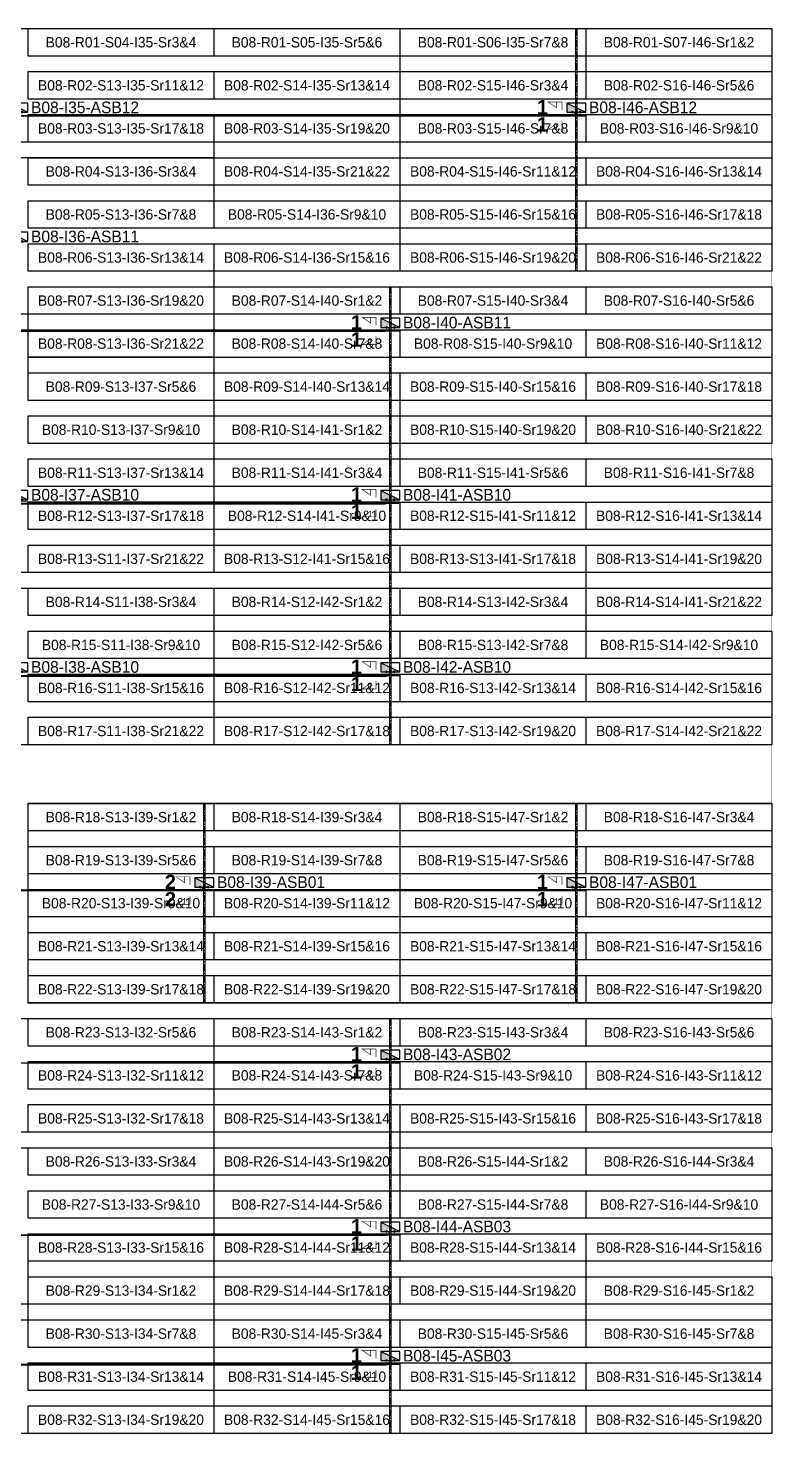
# Model space of a CAD drawing. Header units: metres. Extents: x 531791 to 532310, y 2674519 to 2674764.
# Drawn here: x 532180.2 to 532309.7, y 2674519.2 to 2674764.2 of the extents above; entities that cross this region are included whole.
import ezdxf
from ezdxf.enums import TextEntityAlignment as Align

# ---------------------------------------------------------------- set-up
doc = ezdxf.new("R2010")
doc.units = ezdxf.units.M
doc.header["$MEASUREMENT"] = 0
doc.linetypes.add('CENTER', pattern=[2, 1.25, -0.25, 0.25, -0.25])
doc.layers.add('Boundary-12.5 MW Block', color=6, linetype='Continuous', lineweight=9)
doc.layers.add('PILE', color=1, linetype='Continuous', lineweight=15)
for name, color, linetype in [('DC Trench BL-08', 40, 'Continuous'), ('E-Inverter Grouping', 2, 'Continuous'), ('Inverter Block-08', 7, 'Continuous'), ('LT Cable(AG) INV to LT Panel BL-08', 2, 'Continuous'), ('Messenger Wire-BL01 (Master Path)', 30, 'Continuous'), ('Messenger Wire-Bl01 (MW Path)', 191, 'Continuous'), ('MMS Table Block-08', 8, 'Continuous'), ('Plan Line - DC BL-08', 40, 'Continuous'), ('Section Marking BL-08', 2, 'Continuous')]:
    doc.layers.add(name, color=color, linetype=linetype)
doc.styles.add('BoldTextStyle', font='arialbd.ttf')
doc.styles.get("Standard").update_dxf_attribs({"font": 'Adani Regular.ttf'})

# ---------------------------------------------------------------- blocks, each defined once
blk = doc.blocks.new('MMS Table (32.292 x 4.788)')
at = {"color": 0}
blk.add_lwpolyline([(0, -0.002), (0, 4.786), (32.292, 4.786), (32.292, -0.002)], close=True, dxfattribs=at)
at = {"color": 7}
blk.add_attdef('ID1', text='', height=1.8, dxfattribs=at).set_placement((16.146, 2.392), align=Align.MIDDLE_CENTER)
blk = doc.blocks.new('Inverter Block')
h = blk.add_hatch(color=0)
h.dxf.hatch_style = 1
h.paths.add_polyline_path([(-1.46, 2.27), (-1.46, 0.85), (1.46, 0.85)])
at = {"color": 0}
blk.add_lwpolyline([(1.46, 2.27), (-1.46, 2.27), (-1.46, 0.85), (1.46, 0.85)], close=True, dxfattribs=at)
blk.add_lwpolyline([(-1.46, 2.27), (1.46, 0.85)], dxfattribs=at)
at = {"layer": 'PILE'}
for centre in [(-0.61, 0.85), (0.61, 0.85)]:
    blk.add_circle(centre, 0.156, dxfattribs=at)
at = {"color": 7}
blk.add_attdef('ID', (-1.46, 3.01), '', height=1.8, dxfattribs=at)

msp = doc.modelspace()

# ---------------------------------------------------------------- linework, layer by layer
at = {"layer": 'Boundary-12.5 MW Block', "const_width": 0.05}
msp.add_lwpolyline([(531791.49, 2674756.58), (532083.02, 2674756.58), (532083.02, 2674764.08), (532309.66, 2674764.08), (532309.66, 2674519.29), (531791.49, 2674519.29)], close=True, dxfattribs=at)
at = {"layer": 'DC Trench BL-08', "color": 40, "const_width": 0.15}
for points in [[(532275.78, 2674764.08), (532275.48, 2674764.08), (532275.48, 2674721.79), (532275.78, 2674721.79)], [(532243.39, 2674719.08), (532243.09, 2674719.08), (532243.09, 2674639.29), (532243.39, 2674639.29)], [(532210.99, 2674629.08), (532210.69, 2674629.08), (532210.69, 2674594.29), (532210.99, 2674594.29)], [(532275.78, 2674629.08), (532275.48, 2674629.08), (532275.48, 2674594.29), (532275.78, 2674594.29)], [(532243.39, 2674591.58), (532243.09, 2674591.58), (532243.09, 2674519.29), (532243.39, 2674519.29)]]:
    msp.add_lwpolyline(points, close=True, dxfattribs=at)
at = {"layer": 'E-Inverter Grouping'}
for points in [[(532244.88, 2674759.29), (532244.88, 2674736.79), (532212.58, 2674736.79), (532212.58, 2674744.29), (532147.8, 2674744.29), (532147.8, 2674764.08), (532277.27, 2674764.08), (532277.27, 2674759.29)], [(532309.66, 2674721.79), (532244.98, 2674721.79), (532244.98, 2674756.58), (532277.37, 2674756.58), (532277.37, 2674764.08), (532309.66, 2674764.08)], [(532212.48, 2674734.08), (532244.88, 2674734.08), (532244.88, 2674721.79), (532212.48, 2674721.79), (532212.48, 2674706.79), (532180.19, 2674706.79), (532180.19, 2674714.29), (532147.8, 2674714.29), (532147.8, 2674741.58), (532212.48, 2674741.58)], [(532309.66, 2674691.79), (532244.98, 2674691.79), (532244.98, 2674699.29), (532212.58, 2674699.29), (532212.58, 2674719.08), (532309.66, 2674719.08)], [(532147.8, 2674711.58), (532180.09, 2674711.58), (532180.09, 2674704.08), (532212.48, 2674704.08), (532212.48, 2674669.29), (532147.8, 2674669.29)], [(532309.66, 2674661.79), (532277.37, 2674661.79), (532277.37, 2674669.29), (532212.58, 2674669.29), (532212.58, 2674696.58), (532244.88, 2674696.58), (532244.88, 2674689.08), (532309.66, 2674689.08)], [(532212.48, 2674639.29), (532115.41, 2674639.29), (532115.41, 2674659.08), (532147.8, 2674659.08), (532147.8, 2674666.58), (532212.48, 2674666.58)], [(532277.27, 2674659.08), (532309.66, 2674659.08), (532309.66, 2674639.29), (532212.58, 2674639.29), (532212.58, 2674666.58), (532277.27, 2674666.58)]]:
    msp.add_lwpolyline(points, close=True, dxfattribs=at)
at = {"layer": 'E-Inverter Grouping', "color": 3}
for points in [[(532244.88, 2674594.29), (532180.19, 2674594.29), (532180.19, 2674629.08), (532244.88, 2674629.08)], [(532309.66, 2674594.29), (532244.98, 2674594.29), (532244.98, 2674629.08), (532309.66, 2674629.08)], [(532212.48, 2674591.58), (532212.48, 2674571.79), (532147.7, 2674571.79), (532147.7, 2674564.29), (532115.41, 2674564.29), (532115.41, 2674591.58)], [(532309.66, 2674591.58), (532309.66, 2674571.79), (532244.88, 2674571.79), (532244.88, 2674564.29), (532212.58, 2674564.29), (532212.58, 2674591.58)], [(532212.48, 2674569.08), (532212.48, 2674549.29), (532180.09, 2674549.29), (532180.09, 2674541.79), (532115.41, 2674541.79), (532115.41, 2674561.58), (532147.8, 2674561.58), (532147.8, 2674569.08)], [(532309.66, 2674569.08), (532309.66, 2674549.29), (532277.27, 2674549.29), (532277.27, 2674541.79), (532212.58, 2674541.79), (532212.58, 2674561.58), (532244.98, 2674561.58), (532244.98, 2674569.08)], [(532212.48, 2674519.29), (532115.41, 2674519.29), (532115.41, 2674539.08), (532180.19, 2674539.08), (532180.19, 2674546.58), (532212.48, 2674546.58)], [(532309.66, 2674519.29), (532212.58, 2674519.29), (532212.58, 2674539.08), (532277.37, 2674539.08), (532277.37, 2674546.58), (532309.66, 2674546.58)]]:
    msp.add_lwpolyline(points, close=True, dxfattribs=at)
at = {"layer": 'LT Cable(AG) INV to LT Panel BL-08', "color": 5}
for points in [[(532042.3, 2674662.29, -0.305689), (532041.74, 2674663.13), (532041.74, 2674666.3, 0.214019), (532041.44, 2674666.98), (532034.72, 2674672.95, -0.214019), (532034.42, 2674673.63), (532034.42, 2674675.42, 0.000594), (532034.42, 2674675.42), (532034.42, 2674676.01, -0.000594), (532034.42, 2674676.01), (532034.42, 2674748.04, -0.414214), (532035.32, 2674748.94), (532274.73, 2674748.94, 0.414214), (532275.63, 2674749.84), (532275.63, 2674750.19)], [(532044.37, 2674662.3), (532042.71, 2674662.3, -0.414214), (532041.81, 2674663.2), (532041.81, 2674666.34, 0.214019), (532041.51, 2674667.01), (532034.8, 2674672.99, -0.214019), (532034.5, 2674673.66), (532034.5, 2674675.42, 0.000594), (532034.5, 2674675.42), (532034.5, 2674676.01, -0.000594), (532034.5, 2674676.01), (532034.5, 2674710.46, -0.414214), (532035.4, 2674711.36), (532242.34, 2674711.36, 0.414214), (532243.24, 2674712.26), (532243.24, 2674712.69)], [(532046.31, 2674662.38), (532042.79, 2674662.38, -0.414214), (532041.89, 2674663.28), (532041.89, 2674666.37, 0.214019), (532041.59, 2674667.04), (532034.87, 2674673.02, -0.214019), (532034.57, 2674673.69), (532034.57, 2674675.42, 0.000594), (532034.57, 2674675.42), (532034.57, 2674676.01, -0.000594), (532034.57, 2674676.01), (532034.57, 2674680.39, -0.414214), (532035.47, 2674681.29), (532242.34, 2674681.29, 0.414214), (532243.24, 2674682.19), (532243.24, 2674682.69)], [(532046.31, 2674662.43), (532042.84, 2674662.43, -0.414214), (532041.94, 2674663.33), (532041.94, 2674666.39, 0.214019), (532041.64, 2674667.07), (532034.92, 2674673.04, -0.214019), (532034.62, 2674673.72), (532034.62, 2674675.42, 0.000594), (532034.62, 2674675.42), (532034.62, 2674676.01, -0.000594), (532034.62, 2674676.01), (532034.62, 2674680.34, -0.414214), (532035.52, 2674681.24), (532098.12, 2674681.24, -0.414214), (532099.02, 2674680.34), (532099.02, 2674652.14, 0.414214), (532099.92, 2674651.24), (532242.34, 2674651.24, 0.414214), (532243.24, 2674652.14), (532243.24, 2674652.69)], [(532041.28, 2674659.77), (532040.93, 2674659.77, 0.037293), (532040.79, 2674659.76), (532038.45, 2674659.41, -0.037293), (532038.31, 2674659.4), (532035.1, 2674659.4, 0.414214), (532034.2, 2674658.5), (532034.2, 2674630.79, 0.066177), (532034.23, 2674630.56), (532034.33, 2674630.21, -0.066177), (532034.36, 2674629.98), (532034.36, 2674532.15, 0.414214), (532035.26, 2674531.25), (532242.34, 2674531.25, 0.414214), (532243.24, 2674532.15), (532243.24, 2674532.69)], [(532041.28, 2674659.7), (532040.93, 2674659.7, 0.037293), (532040.8, 2674659.69), (532038.45, 2674659.33, -0.037293), (532038.32, 2674659.32), (532035.18, 2674659.32, 0.414214), (532034.28, 2674658.42), (532034.28, 2674630.8, 0.066177), (532034.31, 2674630.57), (532034.4, 2674630.22, -0.066177), (532034.43, 2674629.99), (532034.43, 2674554.73, 0.414214), (532035.33, 2674553.83), (532242.34, 2674553.83, 0.414214), (532243.24, 2674554.73), (532243.24, 2674555.19)], [(532043.27, 2674659.65), (532040.94, 2674659.65, 0.037293), (532040.8, 2674659.64), (532038.46, 2674659.28, -0.037293), (532038.32, 2674659.27), (532035.23, 2674659.27, 0.414214), (532034.33, 2674658.37), (532034.33, 2674630.81, 0.066177), (532034.36, 2674630.57), (532034.45, 2674630.23, -0.066177), (532034.48, 2674629.99), (532034.48, 2674584.78, 0.414214), (532035.38, 2674583.88), (532242.34, 2674583.88, 0.414214), (532243.24, 2674584.78), (532243.24, 2674585.19)], [(532045.43, 2674659.57), (532040.94, 2674659.57, 0.037293), (532040.81, 2674659.56), (532038.46, 2674659.21, -0.037293), (532038.33, 2674659.2), (532035.3, 2674659.2, 0.414214), (532034.4, 2674658.3), (532034.4, 2674630.82, 0.066177), (532034.43, 2674630.58), (532034.53, 2674630.24, -0.066177), (532034.56, 2674630), (532034.56, 2674614.85, 0.414214), (532035.46, 2674613.95), (532274.73, 2674613.95, 0.414214), (532275.63, 2674614.85), (532275.63, 2674615.19)], [(532045.43, 2674659.55), (532040.94, 2674659.55, 0.037293), (532040.81, 2674659.54), (532038.47, 2674659.18, -0.037293), (532038.33, 2674659.17), (532035.33, 2674659.17, 0.414214), (532034.43, 2674658.27), (532034.43, 2674630.82, 0.066177), (532034.46, 2674630.59), (532034.55, 2674630.24, -0.066177), (532034.58, 2674630.01), (532034.58, 2674614.88, 0.414214), (532035.48, 2674613.98), (532209.94, 2674613.98, 0.414214), (532210.84, 2674614.88), (532210.84, 2674615.19)]]:
    msp.add_lwpolyline(points, format="xyb", dxfattribs=at)
at = {"layer": 'Messenger Wire-BL01 (Master Path)'}
for points in [[(532034.48, 2674748.88), (532277.27, 2674748.88)], [(532034.48, 2674711.38), (532244.88, 2674711.38)], [(532034.48, 2674681.38), (532244.88, 2674681.38)], [(532099.16, 2674651.38), (532244.88, 2674651.38)], [(532034.48, 2674613.88), (532277.27, 2674613.88)], [(532034.48, 2674583.88), (532244.88, 2674583.88)], [(532034.48, 2674553.88), (532244.88, 2674553.88)], [(532034.48, 2674531.38), (532244.88, 2674531.38)]]:
    msp.add_lwpolyline(points, dxfattribs=at)
at = {"layer": 'Messenger Wire-Bl01 (MW Path)', "const_width": 0.1}
for points in [[(532034.48, 2674748.88), (532277.27, 2674748.88)], [(532034.48, 2674711.38), (532244.88, 2674711.38)], [(532034.48, 2674681.63), (532244.88, 2674681.63)], [(532099.16, 2674651.38), (532244.88, 2674651.38)], [(532034.48, 2674613.88), (532277.27, 2674613.88)], [(532034.48, 2674583.88), (532244.88, 2674583.88)], [(532034.48, 2674553.88), (532244.88, 2674553.88)], [(532034.48, 2674531.38), (532244.88, 2674531.38)]]:
    msp.add_lwpolyline(points, dxfattribs=at)
at = {"layer": 'Plan Line - DC BL-08', "color": 6, "linetype": 'CENTER'}
for points in [[(532275.63, 2674764.08), (532275.63, 2674721.79)], [(532243.24, 2674719.08), (532243.24, 2674639.29)], [(532210.84, 2674629.08), (532210.84, 2674594.29)], [(532275.63, 2674629.08), (532275.63, 2674594.29)], [(532243.24, 2674591.58), (532243.24, 2674519.29)]]:
    msp.add_lwpolyline(points, dxfattribs=at)
at = {"layer": 'Section Marking BL-08', "color": 94, "lineweight": 35, "true_color": 0x00a500, "const_width": 0.1}
for points in [[(532273.13, 2674749.88), (532273.13, 2674751.27), (532270.73, 2674751.27), (532272.21, 2674750.26), (532272.21, 2674751.27)], [(532273.13, 2674747.88), (532273.13, 2674746.49), (532270.73, 2674746.49), (532272.21, 2674747.5), (532272.21, 2674746.49)], [(532240.74, 2674712.38), (532240.74, 2674713.77), (532238.34, 2674713.77), (532239.82, 2674712.76), (532239.82, 2674713.77)], [(532240.74, 2674710.38), (532240.74, 2674708.99), (532238.34, 2674708.99), (532239.82, 2674710), (532239.82, 2674708.99)], [(532240.74, 2674682.38), (532240.74, 2674683.77), (532238.34, 2674683.77), (532239.82, 2674682.76), (532239.82, 2674683.77)], [(532240.74, 2674680.38), (532240.74, 2674678.99), (532238.34, 2674678.99), (532239.82, 2674680), (532239.82, 2674678.99)], [(532240.74, 2674652.38), (532240.74, 2674653.77), (532238.34, 2674653.77), (532239.82, 2674652.76), (532239.82, 2674653.77)], [(532240.74, 2674650.38), (532240.74, 2674648.99), (532238.34, 2674648.99), (532239.82, 2674650), (532239.82, 2674648.99)], [(532208.34, 2674614.88), (532208.34, 2674616.27), (532205.94, 2674616.27), (532207.42, 2674615.26), (532207.42, 2674616.27)], [(532273.13, 2674614.88), (532273.13, 2674616.27), (532270.73, 2674616.27), (532272.21, 2674615.26), (532272.21, 2674616.27)], [(532208.34, 2674612.88), (532208.34, 2674611.49), (532205.94, 2674611.49), (532207.42, 2674612.5), (532207.42, 2674611.49)], [(532273.13, 2674612.88), (532273.13, 2674611.49), (532270.73, 2674611.49), (532272.21, 2674612.5), (532272.21, 2674611.49)], [(532240.74, 2674584.88), (532240.74, 2674586.27), (532238.34, 2674586.27), (532239.82, 2674585.26), (532239.82, 2674586.27)], [(532240.74, 2674582.88), (532240.74, 2674581.49), (532238.34, 2674581.49), (532239.82, 2674582.5), (532239.82, 2674581.49)], [(532240.74, 2674554.88), (532240.74, 2674556.27), (532238.34, 2674556.27), (532239.82, 2674555.26), (532239.82, 2674556.27)], [(532240.74, 2674552.88), (532240.74, 2674551.49), (532238.34, 2674551.49), (532239.82, 2674552.5), (532239.82, 2674551.49)], [(532240.74, 2674532.38), (532240.74, 2674533.77), (532238.34, 2674533.77), (532239.82, 2674532.76), (532239.82, 2674533.77)], [(532240.74, 2674530.38), (532240.74, 2674528.99), (532238.34, 2674528.99), (532239.82, 2674530), (532239.82, 2674528.99)]]:
    msp.add_lwpolyline(points, dxfattribs=at)

# ---------------------------------------------------------------- block references
at = {"layer": 'Inverter Block-08'}
ref = msp.add_blockref('Inverter Block', (532178.45, 2674748.53), dxfattribs=dict(at, xscale=1.124999999976148, yscale=1.124999999976148, zscale=1.124999999976148))
ref.add_attrib('ID', 'B08-I35-ASB12', (532180.67, 2674749.33), dxfattribs={"layer": '0', "color": 7, "height": 2.025})
ref = msp.add_blockref('Inverter Block', (532275.63, 2674748.53), dxfattribs=dict(at, xscale=1.124999999976148, yscale=1.124999999976148, zscale=1.124999999976148))
ref.add_attrib('ID', 'B08-I46-ASB12', (532277.84, 2674749.33), dxfattribs={"layer": '0', "color": 7, "height": 2.025})
ref = msp.add_blockref('Inverter Block', (532178.45, 2674726.03), dxfattribs=dict(at, xscale=1.124999999976148, yscale=1.124999999976148, zscale=1.124999999976148))
ref.add_attrib('ID', 'B08-I36-ASB11', (532180.67, 2674726.83), dxfattribs={"layer": '0', "color": 7, "height": 2.025})
ref = msp.add_blockref('Inverter Block', (532243.24, 2674711.03), dxfattribs=dict(at, xscale=1.124999999976148, yscale=1.124999999976148, zscale=1.124999999976148))
ref.add_attrib('ID', 'B08-I40-ASB11', (532245.45, 2674711.83), dxfattribs={"layer": '0', "color": 7, "height": 2.025})
ref = msp.add_blockref('Inverter Block', (532178.45, 2674681.03), dxfattribs=dict(at, xscale=1.124999999976148, yscale=1.124999999976148, zscale=1.124999999976148))
ref.add_attrib('ID', 'B08-I37-ASB10', (532180.67, 2674681.83), dxfattribs={"layer": '0', "color": 7, "height": 2.025})
ref = msp.add_blockref('Inverter Block', (532243.24, 2674681.03), dxfattribs=dict(at, xscale=1.124999999976148, yscale=1.124999999976148, zscale=1.124999999976148))
ref.add_attrib('ID', 'B08-I41-ASB10', (532245.45, 2674681.83), dxfattribs={"layer": '0', "color": 7, "height": 2.025})
ref = msp.add_blockref('Inverter Block', (532178.45, 2674651.03), dxfattribs=dict(at, xscale=1.124999999976148, yscale=1.124999999976148, zscale=1.124999999976148))
ref.add_attrib('ID', 'B08-I38-ASB10', (532180.67, 2674651.83), dxfattribs={"layer": '0', "color": 7, "height": 2.025})
ref = msp.add_blockref('Inverter Block', (532243.24, 2674651.03), dxfattribs=dict(at, xscale=1.124999999976148, yscale=1.124999999976148, zscale=1.124999999976148))
ref.add_attrib('ID', 'B08-I42-ASB10', (532245.45, 2674651.83), dxfattribs={"layer": '0', "color": 7, "height": 2.025})
ref = msp.add_blockref('Inverter Block', (532210.84, 2674613.53), dxfattribs=dict(at, xscale=1.124999999976148, yscale=1.124999999976148, zscale=1.124999999976148))
ref.add_attrib('ID', 'B08-I39-ASB01', (532213.06, 2674614.33), dxfattribs={"layer": '0', "color": 7, "height": 2.025})
ref = msp.add_blockref('Inverter Block', (532275.63, 2674613.53), dxfattribs=dict(at, xscale=1.124999999976148, yscale=1.124999999976148, zscale=1.124999999976148))
ref.add_attrib('ID', 'B08-I47-ASB01', (532277.84, 2674614.33), dxfattribs={"layer": '0', "color": 7, "height": 2.025})
ref = msp.add_blockref('Inverter Block', (532243.24, 2674583.53), dxfattribs=dict(at, xscale=1.124999999976148, yscale=1.124999999976148, zscale=1.124999999976148))
ref.add_attrib('ID', 'B08-I43-ASB02', (532245.45, 2674584.33), dxfattribs={"layer": '0', "color": 7, "height": 2.025})
ref = msp.add_blockref('Inverter Block', (532243.24, 2674553.53), dxfattribs=dict(at, xscale=1.124999999976148, yscale=1.124999999976148, zscale=1.124999999976148))
ref.add_attrib('ID', 'B08-I44-ASB03', (532245.45, 2674554.33), dxfattribs={"layer": '0', "color": 7, "height": 2.025})
ref = msp.add_blockref('Inverter Block', (532243.24, 2674531.03), dxfattribs=dict(at, xscale=1.124999999976148, yscale=1.124999999976148, zscale=1.124999999976148))
ref.add_attrib('ID', 'B08-I45-ASB03', (532245.45, 2674531.83), dxfattribs={"layer": '0', "color": 7, "height": 2.025})
at = {"layer": 'MMS Table Block-08'}
for p, values in [((532180.19, 2674759.29), {'ID1': 'B08-R01-S04-I35-Sr3&4'}), ((532212.58, 2674759.29), {'ID1': 'B08-R01-S05-I35-Sr5&6'}), ((532244.98, 2674759.29), {'ID1': 'B08-R01-S06-I35-Sr7&8'}), ((532277.37, 2674759.29), {'ID1': 'B08-R01-S07-I46-Sr1&2'}), ((532180.19, 2674751.79), {'ID1': 'B08-R02-S13-I35-Sr11&12'}), ((532212.58, 2674751.79), {'ID1': 'B08-R02-S14-I35-Sr13&14'}), ((532244.98, 2674751.79), {'ID1': 'B08-R02-S15-I46-Sr3&4'}), ((532277.37, 2674751.79), {'ID1': 'B08-R02-S16-I46-Sr5&6'}), ((532180.19, 2674744.29), {'ID1': 'B08-R03-S13-I35-Sr17&18'}), ((532212.58, 2674744.29), {'ID1': 'B08-R03-S14-I35-Sr19&20'}), ((532244.98, 2674744.29), {'ID1': 'B08-R03-S15-I46-Sr7&8'}), ((532277.37, 2674744.29), {'ID1': 'B08-R03-S16-I46-Sr9&10'}), ((532180.19, 2674736.79), {'ID1': 'B08-R04-S13-I36-Sr3&4'}), ((532212.58, 2674736.79), {'ID1': 'B08-R04-S14-I35-Sr21&22'}), ((532244.98, 2674736.79), {'ID1': 'B08-R04-S15-I46-Sr11&12'}), ((532277.37, 2674736.79), {'ID1': 'B08-R04-S16-I46-Sr13&14'}), ((532180.19, 2674729.29), {'ID1': 'B08-R05-S13-I36-Sr7&8'}), ((532212.58, 2674729.29), {'ID1': 'B08-R05-S14-I36-Sr9&10'}), ((532244.98, 2674729.29), {'ID1': 'B08-R05-S15-I46-Sr15&16'}), ((532277.37, 2674729.29), {'ID1': 'B08-R05-S16-I46-Sr17&18'}), ((532180.19, 2674721.79), {'ID1': 'B08-R06-S13-I36-Sr13&14'}), ((532212.58, 2674721.79), {'ID1': 'B08-R06-S14-I36-Sr15&16'}), ((532244.98, 2674721.79), {'ID1': 'B08-R06-S15-I46-Sr19&20'}), ((532277.37, 2674721.79), {'ID1': 'B08-R06-S16-I46-Sr21&22'}), ((532180.19, 2674714.29), {'ID1': 'B08-R07-S13-I36-Sr19&20'}), ((532212.58, 2674714.29), {'ID1': 'B08-R07-S14-I40-Sr1&2'}), ((532244.98, 2674714.29), {'ID1': 'B08-R07-S15-I40-Sr3&4'}), ((532277.37, 2674714.29), {'ID1': 'B08-R07-S16-I40-Sr5&6'}), ((532180.19, 2674706.79), {'ID1': 'B08-R08-S13-I36-Sr21&22'}), ((532212.58, 2674706.79), {'ID1': 'B08-R08-S14-I40-Sr7&8'}), ((532244.98, 2674706.79), {'ID1': 'B08-R08-S15-I40-Sr9&10'}), ((532277.37, 2674706.79), {'ID1': 'B08-R08-S16-I40-Sr11&12'}), ((532180.19, 2674699.29), {'ID1': 'B08-R09-S13-I37-Sr5&6'}), ((532212.58, 2674699.29), {'ID1': 'B08-R09-S14-I40-Sr13&14'}), ((532244.98, 2674699.29), {'ID1': 'B08-R09-S15-I40-Sr15&16'}), ((532277.37, 2674699.29), {'ID1': 'B08-R09-S16-I40-Sr17&18'}), ((532180.19, 2674691.79), {'ID1': 'B08-R10-S13-I37-Sr9&10'}), ((532212.58, 2674691.79), {'ID1': 'B08-R10-S14-I41-Sr1&2'}), ((532244.98, 2674691.79), {'ID1': 'B08-R10-S15-I40-Sr19&20'}), ((532277.37, 2674691.79), {'ID1': 'B08-R10-S16-I40-Sr21&22'}), ((532180.19, 2674684.29), {'ID1': 'B08-R11-S13-I37-Sr13&14'}), ((532212.58, 2674684.29), {'ID1': 'B08-R11-S14-I41-Sr3&4'}), ((532244.98, 2674684.29), {'ID1': 'B08-R11-S15-I41-Sr5&6'}), ((532277.37, 2674684.29), {'ID1': 'B08-R11-S16-I41-Sr7&8'}), ((532180.19, 2674676.79), {'ID1': 'B08-R12-S13-I37-Sr17&18'}), ((532212.58, 2674676.79), {'ID1': 'B08-R12-S14-I41-Sr9&10'}), ((532244.98, 2674676.79), {'ID1': 'B08-R12-S15-I41-Sr11&12'}), ((532277.37, 2674676.79), {'ID1': 'B08-R12-S16-I41-Sr13&14'}), ((532180.19, 2674669.29), {'ID1': 'B08-R13-S11-I37-Sr21&22'}), ((532212.58, 2674669.29), {'ID1': 'B08-R13-S12-I41-Sr15&16'}), ((532244.98, 2674669.29), {'ID1': 'B08-R13-S13-I41-Sr17&18'}), ((532277.37, 2674669.29), {'ID1': 'B08-R13-S14-I41-Sr19&20'}), ((532180.19, 2674661.79), {'ID1': 'B08-R14-S11-I38-Sr3&4'}), ((532212.58, 2674661.79), {'ID1': 'B08-R14-S12-I42-Sr1&2'}), ((532244.98, 2674661.79), {'ID1': 'B08-R14-S13-I42-Sr3&4'}), ((532277.37, 2674661.79), {'ID1': 'B08-R14-S14-I41-Sr21&22'}), ((532180.19, 2674654.29), {'ID1': 'B08-R15-S11-I38-Sr9&10'}), ((532212.58, 2674654.29), {'ID1': 'B08-R15-S12-I42-Sr5&6'}), ((532244.98, 2674654.29), {'ID1': 'B08-R15-S13-I42-Sr7&8'}), ((532277.37, 2674654.29), {'ID1': 'B08-R15-S14-I42-Sr9&10'}), ((532180.19, 2674646.79), {'ID1': 'B08-R16-S11-I38-Sr15&16'}), ((532212.58, 2674646.79), {'ID1': 'B08-R16-S12-I42-Sr11&12'}), ((532244.98, 2674646.79), {'ID1': 'B08-R16-S13-I42-Sr13&14'}), ((532277.37, 2674646.79), {'ID1': 'B08-R16-S14-I42-Sr15&16'}), ((532180.19, 2674639.29), {'ID1': 'B08-R17-S11-I38-Sr21&22'}), ((532212.58, 2674639.29), {'ID1': 'B08-R17-S12-I42-Sr17&18'}), ((532244.98, 2674639.29), {'ID1': 'B08-R17-S13-I42-Sr19&20'}), ((532277.37, 2674639.29), {'ID1': 'B08-R17-S14-I42-Sr21&22'}), ((532180.19, 2674624.29), {'ID1': 'B08-R18-S13-I39-Sr1&2'}), ((532212.58, 2674624.29), {'ID1': 'B08-R18-S14-I39-Sr3&4'}), ((532244.98, 2674624.29), {'ID1': 'B08-R18-S15-I47-Sr1&2'}), ((532277.37, 2674624.29), {'ID1': 'B08-R18-S16-I47-Sr3&4'}), ((532180.19, 2674616.79), {'ID1': 'B08-R19-S13-I39-Sr5&6'}), ((532212.58, 2674616.79), {'ID1': 'B08-R19-S14-I39-Sr7&8'}), ((532244.98, 2674616.79), {'ID1': 'B08-R19-S15-I47-Sr5&6'}), ((532277.37, 2674616.79), {'ID1': 'B08-R19-S16-I47-Sr7&8'}), ((532180.19, 2674609.29), {'ID1': 'B08-R20-S13-I39-Sr9&10'}), ((532212.58, 2674609.29), {'ID1': 'B08-R20-S14-I39-Sr11&12'}), ((532244.98, 2674609.29), {'ID1': 'B08-R20-S15-I47-Sr9&10'}), ((532277.37, 2674609.29), {'ID1': 'B08-R20-S16-I47-Sr11&12'}), ((532180.19, 2674601.79), {'ID1': 'B08-R21-S13-I39-Sr13&14'}), ((532212.58, 2674601.79), {'ID1': 'B08-R21-S14-I39-Sr15&16'}), ((532244.98, 2674601.79), {'ID1': 'B08-R21-S15-I47-Sr13&14'}), ((532277.37, 2674601.79), {'ID1': 'B08-R21-S16-I47-Sr15&16'}), ((532180.19, 2674594.29), {'ID1': 'B08-R22-S13-I39-Sr17&18'}), ((532212.58, 2674594.29), {'ID1': 'B08-R22-S14-I39-Sr19&20'}), ((532244.98, 2674594.29), {'ID1': 'B08-R22-S15-I47-Sr17&18'}), ((532277.37, 2674594.29), {'ID1': 'B08-R22-S16-I47-Sr19&20'}), ((532180.19, 2674586.79), {'ID1': 'B08-R23-S13-I32-Sr5&6'}), ((532212.58, 2674586.79), {'ID1': 'B08-R23-S14-I43-Sr1&2'}), ((532244.98, 2674586.79), {'ID1': 'B08-R23-S15-I43-Sr3&4'}), ((532277.37, 2674586.79), {'ID1': 'B08-R23-S16-I43-Sr5&6'}), ((532180.19, 2674579.29), {'ID1': 'B08-R24-S13-I32-Sr11&12'}), ((532212.58, 2674579.29), {'ID1': 'B08-R24-S14-I43-Sr7&8'}), ((532244.98, 2674579.29), {'ID1': 'B08-R24-S15-I43-Sr9&10'}), ((532277.37, 2674579.29), {'ID1': 'B08-R24-S16-I43-Sr11&12'}), ((532180.19, 2674571.79), {'ID1': 'B08-R25-S13-I32-Sr17&18'}), ((532212.58, 2674571.79), {'ID1': 'B08-R25-S14-I43-Sr13&14'}), ((532244.98, 2674571.79), {'ID1': 'B08-R25-S15-I43-Sr15&16'}), ((532277.37, 2674571.79), {'ID1': 'B08-R25-S16-I43-Sr17&18'}), ((532180.19, 2674564.29), {'ID1': 'B08-R26-S13-I33-Sr3&4'}), ((532212.58, 2674564.29), {'ID1': 'B08-R26-S14-I43-Sr19&20'}), ((532244.98, 2674564.29), {'ID1': 'B08-R26-S15-I44-Sr1&2'}), ((532277.37, 2674564.29), {'ID1': 'B08-R26-S16-I44-Sr3&4'}), ((532180.19, 2674556.79), {'ID1': 'B08-R27-S13-I33-Sr9&10'}), ((532212.58, 2674556.79), {'ID1': 'B08-R27-S14-I44-Sr5&6'}), ((532244.98, 2674556.79), {'ID1': 'B08-R27-S15-I44-Sr7&8'}), ((532277.37, 2674556.79), {'ID1': 'B08-R27-S16-I44-Sr9&10'}), ((532180.19, 2674549.29), {'ID1': 'B08-R28-S13-I33-Sr15&16'}), ((532212.58, 2674549.29), {'ID1': 'B08-R28-S14-I44-Sr11&12'}), ((532244.98, 2674549.29), {'ID1': 'B08-R28-S15-I44-Sr13&14'}), ((532277.37, 2674549.29), {'ID1': 'B08-R28-S16-I44-Sr15&16'}), ((532180.19, 2674541.79), {'ID1': 'B08-R29-S13-I34-Sr1&2'}), ((532212.58, 2674541.79), {'ID1': 'B08-R29-S14-I44-Sr17&18'}), ((532244.98, 2674541.79), {'ID1': 'B08-R29-S15-I44-Sr19&20'}), ((532277.37, 2674541.79), {'ID1': 'B08-R29-S16-I45-Sr1&2'}), ((532180.19, 2674534.29), {'ID1': 'B08-R30-S13-I34-Sr7&8'}), ((532212.58, 2674534.29), {'ID1': 'B08-R30-S14-I45-Sr3&4'}), ((532244.98, 2674534.29), {'ID1': 'B08-R30-S15-I45-Sr5&6'}), ((532277.37, 2674534.29), {'ID1': 'B08-R30-S16-I45-Sr7&8'}), ((532180.19, 2674526.79), {'ID1': 'B08-R31-S13-I34-Sr13&14'}), ((532212.58, 2674526.79), {'ID1': 'B08-R31-S14-I45-Sr9&10'}), ((532244.98, 2674526.79), {'ID1': 'B08-R31-S15-I45-Sr11&12'}), ((532277.37, 2674526.79), {'ID1': 'B08-R31-S16-I45-Sr13&14'}), ((532180.19, 2674519.29), {'ID1': 'B08-R32-S13-I34-Sr19&20'}), ((532212.58, 2674519.29), {'ID1': 'B08-R32-S14-I45-Sr15&16'}), ((532244.98, 2674519.29), {'ID1': 'B08-R32-S15-I45-Sr17&18'}), ((532277.37, 2674519.29), {'ID1': 'B08-R32-S16-I45-Sr19&20'})]:
    msp.add_blockref('MMS Table (32.292 x 4.788)', p, dxfattribs=at).add_auto_attribs(values)

# ---------------------------------------------------------------- texts
at = {"layer": 'Section Marking BL-08', "color": 94, "true_color": 0x00a500, "style": 'BoldTextStyle'}
for s, p in [('1', (532269.73, 2674750.38)), ('1', (532269.73, 2674747.38)), ('1', (532237.34, 2674712.88)), ('1', (532237.34, 2674709.88)), ('1', (532237.34, 2674682.88)), ('1', (532237.34, 2674679.88)), ('1', (532237.34, 2674652.88)), ('1', (532237.34, 2674649.88)), ('2', (532204.94, 2674615.38)), ('1', (532269.73, 2674615.38)), ('2', (532204.94, 2674612.38)), ('1', (532269.73, 2674612.38)), ('1', (532237.34, 2674585.38)), ('1', (532237.34, 2674582.38)), ('1', (532237.34, 2674555.38)), ('1', (532237.34, 2674552.38)), ('1', (532237.34, 2674532.88)), ('1', (532237.34, 2674529.88))]:
    msp.add_text(s, height=2.5, dxfattribs=at).set_placement(p, align=Align.MIDDLE_CENTER)

doc.saveas('drawing.dxf')
